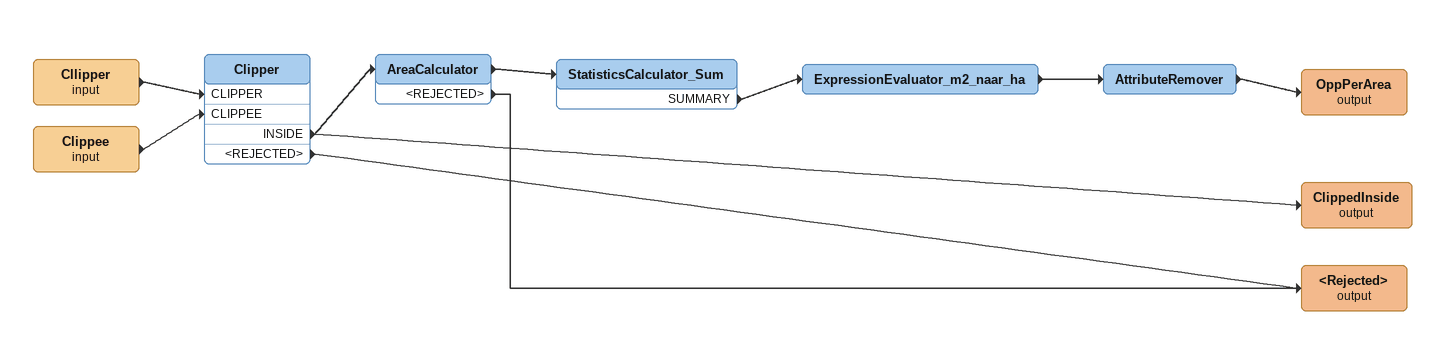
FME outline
Cllipper (input)
    -> Clipper [CLIPPER]
Clippee (input)
    -> Clipper [CLIPPEE]
Clipper
    INSIDE -> AreaCalculator
    INSIDE -> ClippedInside (output)
    <REJECTED> -> <Rejected> (output)
AreaCalculator
    -> StatisticsCalculator_Sum
    <REJECTED> -> <Rejected> (output)
StatisticsCalculator_Sum
    SUMMARY -> ExpressionEvaluator_m2_naar_ha
ExpressionEvaluator_m2_naar_ha
    -> AttributeRemover
AttributeRemover
    -> OppPerArea (output)
OppPerArea (output)
<Rejected> (output)
ClippedInside (output)
